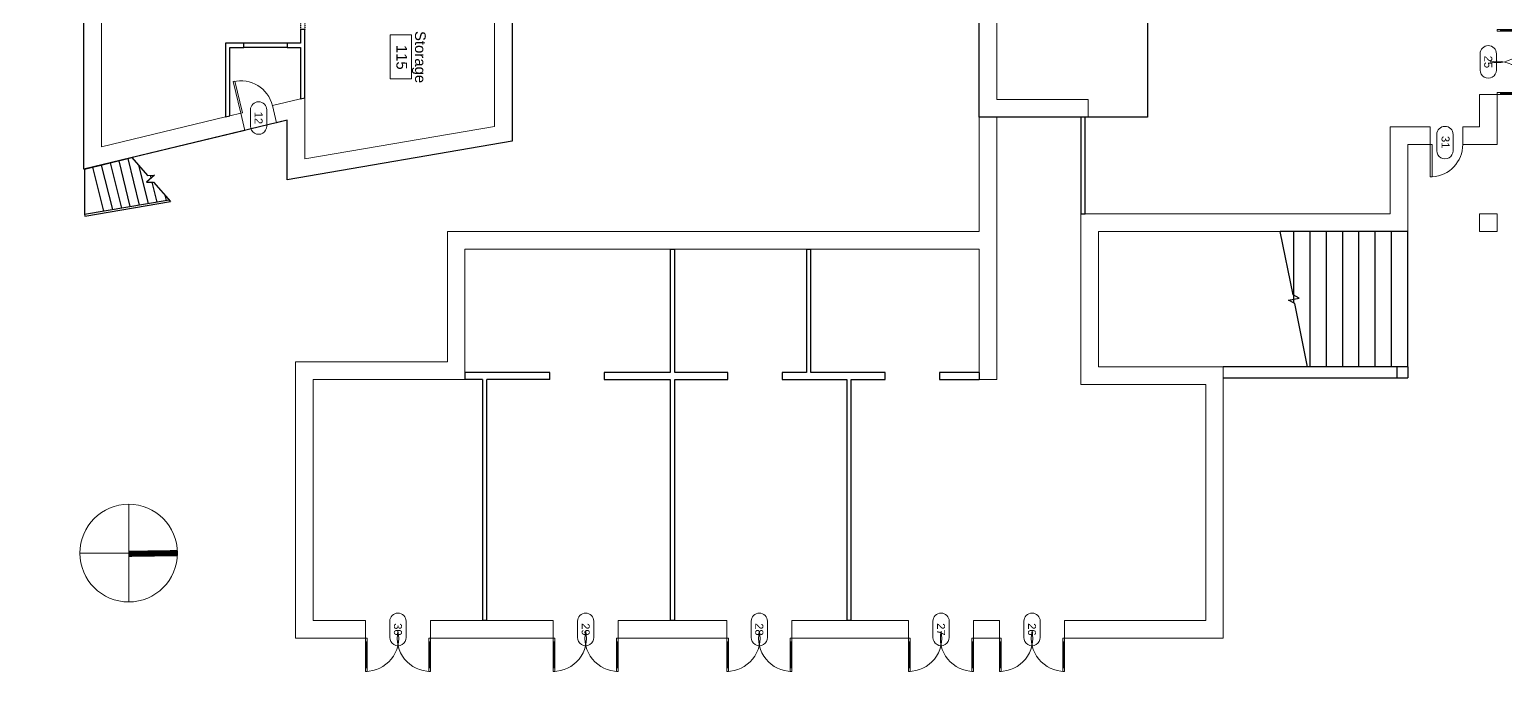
# Model space of a CAD drawing. Header units: inches. Extents: x -4858 to 2593, y -3513 to 2619.
# Drawn here: x -1539 to 93, y 56 to 767 of the extents above; entities that cross this region are included whole.
import ezdxf

# ---------------------------------------------------------------- set-up
doc = ezdxf.new("R2010")
doc.units = ezdxf.units.IN
doc.header["$MEASUREMENT"] = 0
doc.linetypes.add('Overhead', pattern=[0.15625, 0.09375, -0.0625])
for name, color, linetype, lineweight in [('A-AREA', 32, 'Continuous', 30), ('A-AREA-IDEN', 2, 'Continuous', 9), ('A-DOOR', 31, 'Continuous', 30), ('A-DOOR-GLAZ', 31, 'Continuous', 50), ('A-DOOR-IDEN', 31, 'Continuous', 9), ('A-FLOR-HRAL', 11, 'Continuous', 9), ('A-GENM', 13, 'Continuous', 30), ('A-WALL', 113, 'Continuous', 13), ('C-NORTH', 7, 'Continuous', 13), ('I-WALL', 2, 'Continuous', 30), ('L-SITE-WALL', 31, 'Continuous', 30), ('S-STRS', 31, 'Continuous', 30), ('S-STRS-MBND', 31, 'Continuous', 30)]:
    doc.layers.add(name, color=color, linetype=linetype, lineweight=lineweight)
doc.styles.add('Arial_1', font='Arial.ttf', dxfattribs={"height": 8.851796})
doc.styles.add('Arial_2', font='Arial.ttf', dxfattribs={"height": 11.802395})

# ---------------------------------------------------------------- blocks, each defined once
blk = doc.blocks.new('Single-Flush Vision - 36_ x 80_-103365-Level 1 New')
at = {"layer": 'A-DOOR', "lineweight": 9}
for p, q in [((16, -9.75), (16, -45.75)), ((18, -9.75), (16, -9.75)), ((18, -9.75), (18, -45.75)), ((18, -45.75), (16, -45.75))]:
    blk.add_line(p, q, dxfattribs=at)
blk.add_arc((18, -9.75), 36, 180, 270, dxfattribs=at)
blk = doc.blocks.new('Opening-Arched - 36_ x 84_-103394-Level 1 New')
at = {"layer": 'A-GENM', "linetype": 'Overhead'}
for p, q in [((-18.3, 2.4), (17.7, 2.4)), ((-18.3, -2.4), (17.7, -2.4))]:
    blk.add_line(p, q, dxfattribs=at)
blk = doc.blocks.new('Double-Glass 1 - 72_ x 84_-106700-Level 1 New')
at = {"layer": 'A-DOOR', "lineweight": 20}
for p, q in [((-36, 42.6), (-36, 46.6)), ((-36, 46.6), (-34, 46.6)), ((-36, 42.6), (-34, 42.6)), ((-34, 42.6), (-34, 46.6)), ((34, 42.6), (34, 46.6)), ((36, 46.6), (34, 46.6)), ((34, 42.6), (36, 42.6)), ((36, 42.6), (36, 46.6)), ((-36, 13.8), (-34, 13.8)), ((-36, 9.8), (-36, 13.8)), ((-36, 9.8), (-34, 9.8)), ((-34, 9.8), (-34, 13.8)), ((36, 13.8), (34, 13.8)), ((34, 9.8), (34, 13.8)), ((36, 9.8), (34, 9.8)), ((36, 9.8), (36, 13.8))]:
    blk.add_line(p, q, dxfattribs=at)
at = {"layer": 'A-DOOR', "lineweight": 9}
for p, q in [((-36, 13.8), (-36, 42.6)), ((-34, 13.8), (-34, 42.6)), ((34, 13.8), (34, 42.6)), ((36, 13.8), (36, 42.6))]:
    blk.add_line(p, q, dxfattribs=at)
for centre, start, end in [((-36, 9.8), 347.9595, 90.0327), ((36, 9.8), 89.9942, 192.0461)]:
    blk.add_arc(centre, 36.8, start, end, dxfattribs=at)
at = {"layer": 'A-DOOR-GLAZ'}
for p, q in [((-35, 42.6), (-35, 13.8)), ((35, 13.8), (35, 42.6))]:
    blk.add_line(p, q, dxfattribs=at)
blk = doc.blocks.new('Opening-Arched - 48_ x 84_-104209-Level 1 New')
at = {"layer": 'A-GENM', "color": 50, "lineweight": 30}
for p, q in [((-24.3, 2.4), (23.7, 2.4)), ((-24.3, -2.4), (23.7, -2.4))]:
    blk.add_line(p, q, dxfattribs=at)
blk = doc.blocks.new('Door Tag - Door Tag-41184-Level 1 New')
at = {"layer": 'A-DOOR-IDEN'}
for p, q in [((-0.09375, 0.09375), (0.09375, 0.09375)), ((-0.09375, -0.09375), (0.09375, -0.09375))]:
    blk.add_line(p, q, dxfattribs=at)
for centre, start, end in [((-0.09375, 0), 90, 270), ((0.09375, 0), 270, 90)]:
    blk.add_arc(centre, 0.09375, start, end, dxfattribs=at)
blk = doc.blocks.new('Single-Flush - 34_ x 80_-100133-Level 1 New')
at = {"layer": 'A-DOOR', "lineweight": 20}
for p, q in [((15, 2.4), (15, 36.4)), ((17, 36.4), (15, 36.4)), ((17, 2.4), (17, 36.4)), ((17, 2.4), (15, 2.4))]:
    blk.add_line(p, q, dxfattribs=at)
at = {"layer": 'A-DOOR', "lineweight": 9}
blk.add_arc((17, 2.4), 34.1, 93.3657, 180, dxfattribs=at)

msp = doc.modelspace()

# ---------------------------------------------------------------- linework, layer by layer
at = {"layer": 'A-AREA'}
msp.add_lwpolyline([(-1503.1, 1441.1), (-1539.1, 1444.3), (-1539.1, 1719.2), (-45.2, 1719.2), (-45.2, 1011.1), (-302.8, 1011.1), (-302.8, 669.6), (-488.8, 669.6), (-488.8, 1020.2), (-365.8, 1020.2), (-365.8, 1290.7), (-1032.3, 1290.7), (-1032.3, 835.5), (-1005.3, 832.5), (-1005.3, 643), (-1254.1, 600.5), (-1254.1, 666.3), (-1479.1, 612.3), (-1479.1, 1090.3), (-1503.1, 1092.4)], close=True, dxfattribs=at)
at = {"layer": 'A-AREA-IDEN'}
for p, q in [((-1140.3, 712), (-1140.3, 760.9)), ((-1140.3, 760.9), (-1116.8, 760.9)), ((-1116.8, 760.9), (-1116.8, 712)), ((-1116.8, 712), (-1140.3, 712))]:
    msp.add_line(p, q, dxfattribs=at)
at = {"layer": 'A-FLOR-HRAL'}
for p, q in [((-1478.2, 562.2), (-1384.8, 578.1)), ((-1477.8, 560.2), (-1383.2, 576.3)), ((-1384.8, 578.1), (-1383.2, 576.3)), ((-1478.2, 562.2), (-1477.8, 560.2))]:
    msp.add_line(p, q, dxfattribs=at)
at = {"layer": 'A-WALL'}
for p, q in [((-1459.6, 637), (-1459.6, 1108.1)), ((-1479.1, 1090.3), (-1479.1, 612.3)), ((-488.8, 1020.2), (-488.8, 543.3)), ((-469.3, 689.1), (-469.3, 1000.7)), ((-1005.3, 643), (-1005.3, 832.5)), ((-1024.8, 815.1), (-1024.8, 659.5)), ((-1234.6, 691), (-1270.5, 682.4)), ((-1234.6, 623.6), (-1234.6, 691)), ((-368.5, 689.1), (-469.3, 689.1)), ((-368.5, 669.6), (-368.5, 689.1)), ((83.8, 694.8), (64.3, 694.8)), ((64.3, 694.8), (64.3, 659.1)), ((83.8, 639.6), (83.8, 694.8)), ((-1322.6, 669.9), (-1459.6, 637)), ((-1305.6, 674), (-1317.7, 671.1)), ((-1301, 655.1), (-1305.6, 674)), ((-1270.5, 682.4), (-1266, 663.5)), ((-469.3, 379.5), (-469.3, 669.6)), ((-469.3, 669.6), (-368.5, 669.6)), ((-1479.1, 612.3), (-1301, 655.1)), ((-1266, 663.5), (-1254.1, 666.3)), ((-1254.1, 666.3), (-1254.1, 600.5)), ((-1024.8, 659.5), (-1234.6, 623.6)), ((-34.5, 659.1), (-34.5, 562.8)), ((9.8, 659.1), (-34.5, 659.1)), ((9.8, 639.6), (9.8, 659.1)), ((64.3, 659.1), (45.8, 659.1)), ((45.8, 639.6), (45.8, 659.1)), ((-1254.1, 600.5), (-1005.3, 643)), ((-15, 639.6), (11.8, 639.6)), ((-15, 543.3), (-15, 639.6)), ((45.8, 639.6), (83.8, 639.6)), ((-376.5, 562.8), (-376.5, 373.8)), ((-34.5, 562.8), (-376.5, 562.8)), ((-1077.1, 543.3), (-1077.1, 399)), ((-488.8, 543.3), (-1077.1, 543.3)), ((-357, 393.3), (-357, 543.3)), ((-357, 543.3), (-15, 543.3)), ((-1057.6, 379.5), (-1057.6, 523.8)), ((-1057.6, 523.8), (-488.8, 523.8)), ((-488.8, 523.8), (-488.8, 379.5)), ((-1077.1, 399), (-1245.1, 399)), ((-1245.1, 399), (-1245.1, 93.2)), ((-219, 393.3), (-357, 393.3)), ((-219, 93.2), (-219, 393.3)), ((-1225.6, 379.5), (-1057.6, 379.5)), ((-1225.6, 112.7), (-1225.6, 379.5)), ((-488.8, 379.5), (-469.3, 379.5)), ((-376.5, 373.8), (-238.5, 373.8)), ((-238.5, 373.8), (-238.5, 112.7)), ((-1167.7, 112.7), (-1225.6, 112.7)), ((-1167.7, 93.2), (-1167.7, 112.7)), ((-960.1, 112.7), (-1095.7, 112.7)), ((-1095.7, 112.7), (-1095.7, 93.2)), ((-960.1, 93.2), (-960.1, 112.7)), ((-768.1, 112.7), (-888.1, 112.7)), ((-888.1, 112.7), (-888.1, 93.2)), ((-768.1, 93.2), (-768.1, 112.7)), ((-567.1, 112.7), (-696.1, 112.7)), ((-696.1, 112.7), (-696.1, 93.2)), ((-567.1, 93.2), (-567.1, 112.7)), ((-466.5, 112.7), (-495.1, 112.7)), ((-495.1, 112.7), (-495.1, 93.2)), ((-466.5, 93.2), (-466.5, 112.7)), ((-238.5, 112.7), (-394.5, 112.7)), ((-394.5, 112.7), (-394.5, 93.2)), ((-1245.1, 93.2), (-1167.7, 93.2)), ((-1095.7, 93.2), (-960.1, 93.2)), ((-888.1, 93.2), (-768.1, 93.2)), ((-696.1, 93.2), (-567.1, 93.2)), ((-495.1, 93.2), (-466.5, 93.2)), ((-394.5, 93.2), (-219, 93.2))]:
    msp.add_line(p, q, dxfattribs=at)
msp.add_lwpolyline([(64.3, 562.8), (64.3, 543.3), (83.8, 543.3), (83.8, 562.8)], close=True, dxfattribs=at)
at = {"layer": 'C-NORTH'}
for p, q in [((-1429.5, 241.4), (-1429.5, 133.4)), ((-1483.5, 187.4), (-1429.5, 187.4))]:
    msp.add_line(p, q, dxfattribs=at)
at = {"layer": 'C-NORTH', "const_width": 6.75}
msp.add_lwpolyline([(-1429.5, 186.6), (-1375.5, 187.4)], dxfattribs=at)
at = {"layer": 'C-NORTH'}
msp.add_circle((-1429.5, 187.4), 54, dxfattribs=at)
at = {"layer": 'I-WALL'}
for p, q in [((-1302.1, 751.7), (-1322.6, 751.7)), ((-1322.6, 751.7), (-1322.6, 669.9)), ((-1302.1, 746.9), (-1302.1, 751.7)), ((-1239.5, 751.7), (-1254.1, 751.7)), ((-1254.1, 751.7), (-1254.1, 746.9)), ((-1234.6, 766.5), (-1239.5, 766.5)), ((-1239.5, 766.5), (-1239.5, 751.7)), ((-1234.6, 691), (-1234.6, 766.5)), ((-1317.7, 746.9), (-1302.1, 746.9)), ((-1317.7, 671.1), (-1317.7, 746.9)), ((-1254.1, 746.9), (-1239.5, 746.9)), ((-1239.5, 746.9), (-1239.5, 689.9)), ((-1239.5, 689.9), (-1234.6, 691)), ((-1322.6, 669.9), (-1317.7, 671.1)), ((-376.5, 669.6), (-376.5, 562.8)), ((-371.6, 669.6), (-376.5, 669.6)), ((-371.6, 562.8), (-371.6, 669.6)), ((-376.5, 562.8), (-371.6, 562.8)), ((-830.5, 523.8), (-830.5, 387.2)), ((-830.5, 523.8), (-825.6, 523.8)), ((-825.6, 387.2), (-825.6, 523.8)), ((-680, 523.8), (-680, 387.2)), ((-680, 523.8), (-675.1, 523.8)), ((-675.1, 387.2), (-675.1, 523.8)), ((-963.7, 387.2), (-1057.6, 387.2)), ((-1057.6, 387.2), (-1057.6, 379.5)), ((-1038.2, 379.5), (-1057.6, 379.5)), ((-1038.2, 379.5), (-1038.2, 112.7)), ((-1033.3, 112.7), (-1033.3, 379.5)), ((-963.7, 379.5), (-1033.3, 379.5)), ((-963.7, 379.5), (-963.7, 387.2)), ((-903.7, 387.2), (-903.7, 379.5)), ((-830.5, 387.2), (-903.7, 387.2)), ((-903.7, 379.5), (-830.5, 379.5)), ((-830.5, 379.5), (-830.5, 112.7)), ((-766.8, 387.2), (-825.6, 387.2)), ((-825.6, 112.7), (-825.6, 379.5)), ((-825.6, 379.5), (-766.8, 379.5)), ((-766.8, 379.5), (-766.8, 387.2)), ((-706.8, 387.2), (-706.8, 379.5)), ((-680, 387.2), (-706.8, 387.2)), ((-706.8, 379.5), (-635.5, 379.5)), ((-592.8, 387.2), (-675.1, 387.2)), ((-635.5, 379.5), (-635.5, 112.7)), ((-630.6, 112.7), (-630.6, 379.5)), ((-630.6, 379.5), (-592.8, 379.5)), ((-592.8, 379.5), (-592.8, 387.2)), ((-488.8, 387.2), (-532.8, 387.2)), ((-532.8, 387.2), (-532.8, 379.5)), ((-532.8, 379.5), (-488.8, 379.5)), ((-488.8, 387.2), (-488.8, 379.5)), ((-1033.3, 112.7), (-1038.2, 112.7)), ((-825.6, 112.7), (-830.5, 112.7)), ((-630.6, 112.7), (-635.5, 112.7))]:
    msp.add_line(p, q, dxfattribs=at)
at = {"layer": 'L-SITE-WALL'}
for p, q in [((-15, 393.3), (-219, 393.3)), ((-26.8, 381.3), (-26.8, 393.3)), ((-15, 393.3), (-15, 381.3)), ((-219, 381.3), (-15, 381.3))]:
    msp.add_line(p, q, dxfattribs=at)
at = {"layer": 'S-STRS'}
for p, q in [((-1478.2, 612.1), (-1426, 625)), ((-1440.3, 621.5), (-1428.1, 570.7)), ((-1430.6, 623.9), (-1417.8, 572.4)), ((-1426, 625), (-1408.6, 605.1)), ((-1478.2, 612.1), (-1478.2, 562.2)), ((-1469.5, 614.2), (-1457.4, 565.7)), ((-1459.8, 616.6), (-1447.5, 567.4)), ((-1450, 619), (-1437.6, 569.1)), ((-1418.7, 616.6), (-1408.1, 574.1)), ((-1400.9, 605.5), (-1409.9, 597.6)), ((-1408.6, 605.1), (-1400.9, 605.5)), ((-1405.7, 605.3), (-1404.9, 602)), ((-1409.9, 597.6), (-1402.2, 597.9)), ((-1403.8, 597.9), (-1398.3, 575.8)), ((-1402.2, 597.9), (-1383.2, 576.3)), ((-1478.2, 562.2), (-1384.8, 578.1)), ((-1477.8, 560.2), (-1383.2, 576.3)), ((-1389.6, 583.5), (-1388.1, 577.5)), ((-1478.2, 562.2), (-1477.8, 560.2)), ((-141.9, 473), (-156, 543.3)), ((-15, 543.3), (-156, 543.3)), ((-141, 472.5), (-141, 543.3)), ((-123, 393.3), (-123, 543.3)), ((-105, 393.3), (-105, 543.3)), ((-87, 393.3), (-87, 543.3)), ((-69, 393.3), (-69, 543.3)), ((-51, 393.3), (-51, 543.3)), ((-33, 393.3), (-33, 543.3)), ((-15, 393.3), (-15, 543.3)), ((-146.9, 467.1), (-135.1, 469.5)), ((-140, 463.6), (-146.9, 467.1)), ((-135.1, 469.5), (-141.9, 473)), ((-141, 464.1), (-141, 468.3)), ((-126, 393.3), (-140, 463.6)), ((-15, 393.3), (-126, 393.3))]:
    msp.add_line(p, q, dxfattribs=at)
at = {"layer": 'S-STRS-MBND'}
msp.add_line((-141, 468.3), (-141, 472.5), dxfattribs=at)

# ---------------------------------------------------------------- block references
at = {"layer": 'A-DOOR'}
for name, p, rotation in [('Double-Glass 1 - 72_ x 84_-106700-Level 1 New', (73.9, 730.8), 270), ('Single-Flush Vision - 36_ x 80_-103365-Level 1 New', (-1285.8, 668.7), 193.4957338685708), ('Double-Glass 1 - 72_ x 84_-106700-Level 1 New', (-1131.7, 103.1), 180), ('Double-Glass 1 - 72_ x 84_-106700-Level 1 New', (-924.1, 103.1), 180), ('Double-Glass 1 - 72_ x 84_-106700-Level 1 New', (-732.1, 103.1), 180), ('Double-Glass 1 - 72_ x 84_-106700-Level 1 New', (-531.1, 103.1), 180), ('Double-Glass 1 - 72_ x 84_-106700-Level 1 New', (-430.5, 103.1), 180)]:
    msp.add_blockref(name, p, dxfattribs=dict(at, rotation=rotation))
at = {"layer": 'A-DOOR', "xscale": 1.056753760408644, "yscale": 1.056753760408644, "zscale": 1.056753760408644, "rotation": 179.9999999999999}
msp.add_blockref('Single-Flush - 34_ x 80_-100133-Level 1 New', (27.8, 642.1), dxfattribs=at)
at = {"layer": 'A-DOOR-IDEN', "xscale": 95.99999999999994, "yscale": 95.99999999999994, "zscale": 95.99999999999994, "rotation": 270}
for p in [(74, 730.8), (-1285.8, 668.7), (26.1, 641.5), (-1131.7, 103), (-924.1, 103), (-732.1, 103), (-531.1, 103), (-430.5, 103)]:
    msp.add_blockref('Door Tag - Door Tag-41184-Level 1 New', p, dxfattribs=at)
at = {"layer": 'A-GENM'}
for name, p, rotation in [('Opening-Arched - 36_ x 84_-103394-Level 1 New', (-1237, 784.2), 270), ('Opening-Arched - 48_ x 84_-104209-Level 1 New', (-1278.4, 749.3), 179.9999999999999)]:
    msp.add_blockref(name, p, dxfattribs=dict(at, rotation=rotation))

# ---------------------------------------------------------------- texts
at = {"layer": 'A-AREA-IDEN', "style": 'Arial_2'}
for s, p in [('Storage', (-1112.8, 765)), ('115', (-1133.4, 749.7))]:
    msp.add_text(s, height=11.8, rotation=270, dxfattribs=at).set_placement(p)
at = {"layer": 'A-DOOR-IDEN', "char_height": 8.85, "width": 16.416, "attachment_point": 2, "rotation": 270, "line_spacing_factor": 0.938532, "style": 'Arial_1'}
for s, insert in [('25', (78.4, 730.8)), ('12', (-1281.4, 668.8)), ('31', (31.2, 642)), ('30', (-1127.3, 103)), ('29', (-919.7, 103)), ('28', (-727.7, 103)), ('27', (-526.7, 103)), ('26', (-426.1, 103))]:
    msp.add_mtext(s, dxfattribs=dict(at, insert=insert))

doc.saveas('drawing.dxf')
